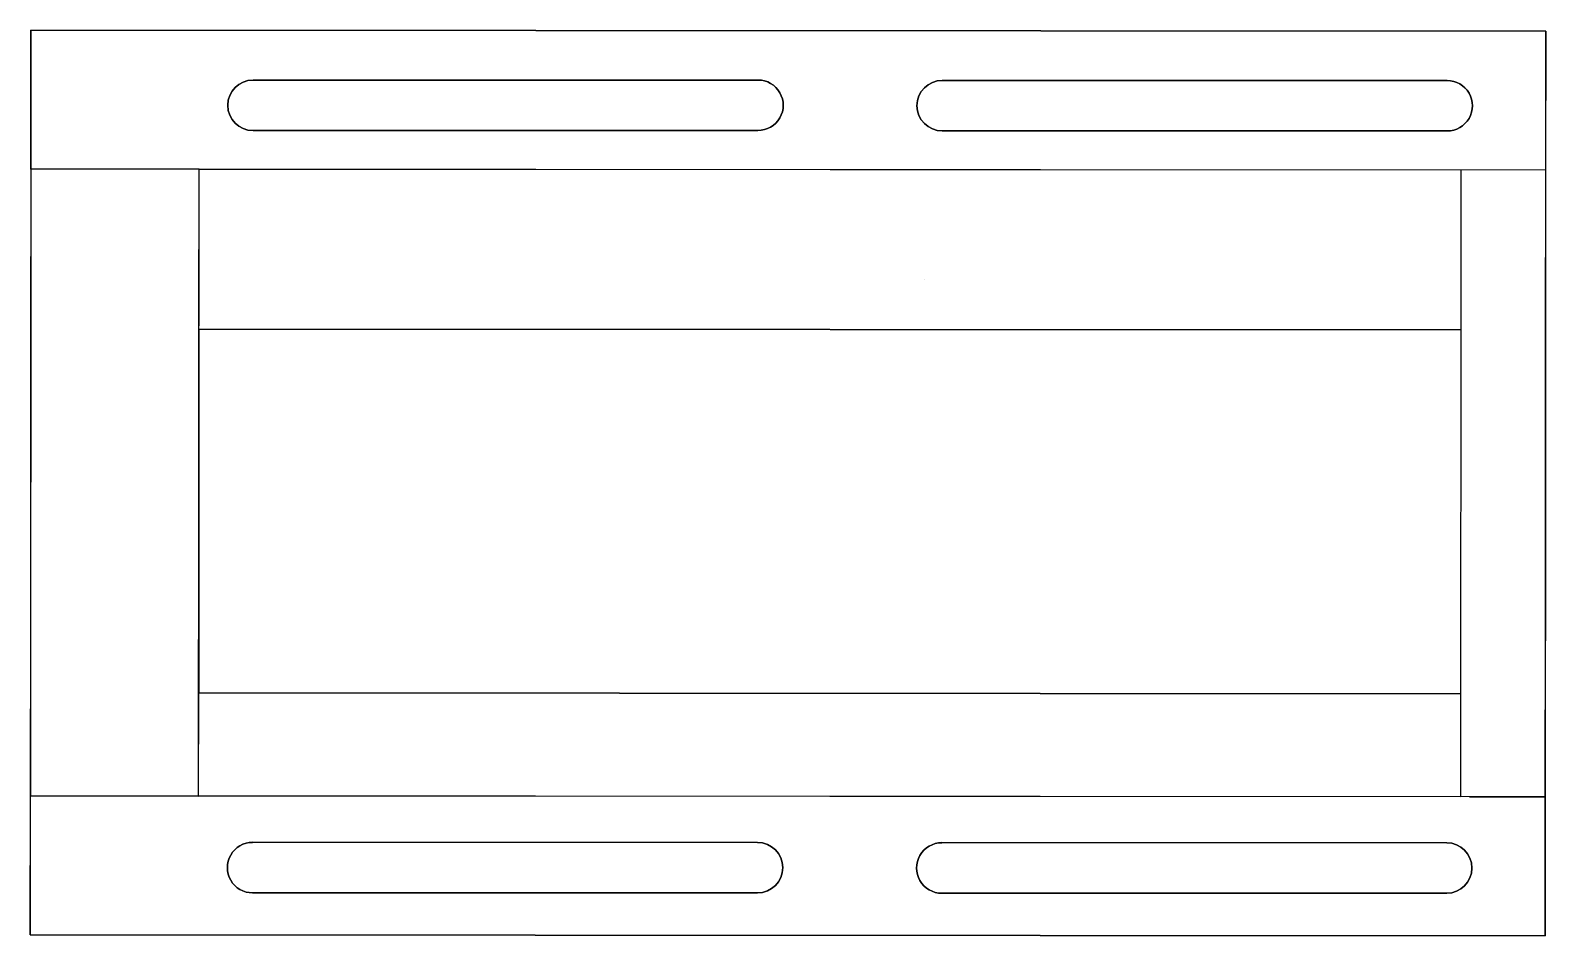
# Model space of a CAD drawing. Header units: millimetres. Extents: x -269 to 600, y 0 to 404.
# Drawn here: x 240 to 600.1, y 0 to 215.2 of the extents above; entities outside this region: 1.
import ezdxf

# ---------------------------------------------------------------- set-up
doc = ezdxf.new("R2010")
doc.units = ezdxf.units.MM

msp = doc.modelspace()

# ---------------------------------------------------------------- hatches: boundary and pattern name
at = {"extrusion": (-1, 0, 0)}
h = msp.add_hatch(dxfattribs=at)
h.set_pattern_fill('ANGLE', color=255)
h.set_pattern_definition([(0, (-114.7715, 213.9556), (0, 6.985), [5.08, -1.905]), (90, (-114.7715, 213.9556), (-6.985, 4e-16), [5.08, -1.905])])
h.paths.add_polyline_path([(-41.91, 112), (-173.47, 112), (-173.47, 64.12), (-41.91, 64.12)])
at = {"extrusion": (1, -1.22465e-16, 0)}
h = msp.add_hatch(dxfattribs=at)
h.set_pattern_fill('ANGLE', color=256)
h.set_pattern_definition([(0, (100.6095, 213.9556), (0, 6.985), [5.08, -1.905]), (90, (100.6095, 213.9556), (-6.985, 4e-16), [5.08, -1.905])])
h.paths.add_polyline_path([(173.47, 112), (41.91, 112), (41.91, 64.12), (173.47, 64.12)])

# ---------------------------------------------------------------- linework, layer by layer
for p, q in [((-269, 403.53, 1113.62), (-250.02, 403.52, 1113.62)), ((240.13, 215.21), (240, 0.21)), ((240.11, 182.21, 12), (240.13, 215.21, 12)), ((240.13, 215.21, 12), (600.13, 215, 12)), ((240.13, 215.21), (240.13, 215.21, 12)), ((600.13, 215), (240.13, 215.21)), ((600, 0), (600.13, 215)), ((600.13, 215, 12), (600.11, 182, 12)), ((600.13, 215), (600.13, 215, 12)), ((292.94, 203.39), (292.94, 203.39, 12)), ((292.94, 203.39, 12), (412.94, 203.39, 12)), ((412.94, 203.39), (292.94, 203.39)), ((412.94, 203.39), (412.94, 203.39, 12)), ((456.71, 203.29), (456.71, 203.29, 12)), ((456.71, 203.29, 12), (576.71, 203.29, 12)), ((576.71, 203.29), (456.71, 203.29)), ((576.71, 203.29), (576.71, 203.29, 12)), ((292.93, 191.39), (292.93, 191.39, 12)), ((412.93, 191.39, 12), (292.93, 191.39, 12)), ((292.93, 191.39), (412.93, 191.39)), ((412.93, 191.39), (412.93, 191.39, 12)), ((456.71, 191.29), (456.71, 191.29, 12)), ((576.71, 191.29, 12), (456.71, 191.29, 12)), ((456.71, 191.29), (576.71, 191.29)), ((576.71, 191.29), (576.71, 191.29, 12)), ((240.11, 182.21, 112), (240.02, 33.21, 112)), ((600.11, 182, 12), (240.11, 182.21, 12)), ((240.11, 182.21, 112), (240.11, 182.21, 12)), ((280.1, 182.19, 112), (240.11, 182.21, 112)), ((280.01, 33.19, 112), (280.1, 182.19, 112)), ((280.08, 144.2, 32), (280.1, 182.19, 32)), ((280.1, 182.19, 32), (580.03, 182.01, 32)), ((280.1, 182.19, 112), (280.1, 182.19, 32)), ((580.01, 144.02, 32), (580.03, 182.01, 32)), ((452.39, 155.95, 32), (452.39, 155.95, 32)), ((452.39, 155.95, 32), (452.39, 155.95, 32)), ((280.08, 144.2), (280.03, 57.69)), ((280.08, 144.2, 32), (580.01, 144.02, 32)), ((280.08, 144.2, 32), (280.08, 144.2)), ((580.01, 144.02), (280.08, 144.2)), ((579.96, 57.51, 32), (580.01, 144.02, 32)), ((579.96, 57.51), (580.01, 144.02)), ((580.01, 144.02, 32), (580.01, 144.02)), ((280.01, 33.19, 32), (280.03, 57.69, 32)), ((579.96, 57.51, 32), (280.03, 57.69, 32)), ((280.03, 57.69), (579.96, 57.51)), ((280.03, 57.69, 32), (280.03, 57.69)), ((579.94, 33.01, 32), (579.96, 57.51, 32)), ((579.96, 57.51, 32), (579.96, 57.51)), ((240, 0.21, 12), (240.02, 33.21, 12)), ((240.02, 33.21, 12), (240.02, 33.21, 112)), ((240.02, 33.21, 112), (280.01, 33.19, 112)), ((600.02, 33, 12), (240.02, 33.21, 12)), ((579.94, 33.01, 32), (280.01, 33.19, 32)), ((280.01, 33.19, 32), (280.01, 33.19, 112)), ((600.02, 33, 12), (600, 0, 12)), ((292.83, 22.18, 12), (292.83, 22.25, 12)), ((292.83, 22.25), (292.83, 22.18)), ((292.83, 22.25, 12), (292.83, 22.25)), ((292.83, 22.25, 12), (412.83, 22.18, 12)), ((412.83, 22.18), (292.83, 22.25)), ((292.83, 22.18, 12), (292.83, 22.18)), ((412.83, 22.18, 12), (412.83, 22.18)), ((576.6, 22.09), (456.61, 22.16)), ((456.61, 22.16, 12), (576.6, 22.09, 12)), ((456.61, 22.16, 12), (456.61, 22.16)), ((456.61, 22.16), (456.61, 22.09)), ((456.61, 22.09, 12), (456.61, 22.16, 12)), ((456.61, 22.09, 12), (456.61, 22.09)), ((576.6, 22.09, 12), (576.6, 22.09)), ((292.83, 10.18, 12), (292.83, 10.18)), ((412.83, 10.18, 12), (292.83, 10.18, 12)), ((292.83, 10.18), (412.83, 10.18)), ((412.83, 10.18, 12), (412.83, 10.18)), ((456.61, 10.09, 12), (456.61, 10.09)), ((456.61, 10.09), (576.6, 10.09)), ((576.6, 10.09, 12), (456.61, 10.09, 12)), ((576.6, 10.09, 12), (576.6, 10.09)), ((240, 0.21), (240, 0.21, 12)), ((600, 0, 12), (240, 0.21, 12)), ((240, 0.21), (600, 0)), ((600, 0), (600, 0, 12))]:
    msp.add_line(p, q)
at = {"extrusion": (-6.12323e-17, -1, 0)}
msp.add_circle((591.04, 88.47, -33.01), 9, dxfattribs=at)
at = {"extrusion": (-4.88931e-26, -1.15061e-16, -1)}
for centre, start, end in [((-292.93, 197.39, -12), 270.0341, 90.0341), ((-412.93, 197.39, -12), 90.0341, 270.0341), ((-456.71, 197.29, -12), 270.0341, 90.0341), ((-576.71, 197.29, -12), 90.0341, 270.0341)]:
    msp.add_arc(centre, 6, start, end, dxfattribs=at)
for centre, start, end in [((292.93, 197.39), 89.9659, 269.9659), ((412.93, 197.39), 269.9659, 89.9659), ((456.71, 197.29), 89.9659, 269.9659), ((576.71, 197.29), 269.9659, 89.9659), ((292.83, 16.18), 89.9659, 270.0341), ((412.82, 16.18), 270.0341, 89.9659), ((456.6, 16.09), 89.9659, 270.0341), ((576.6, 16.09), 270.0341, 89.9659)]:
    msp.add_arc(centre, 6, start, end)
at = {"extrusion": (1, -0.000595265, -8.87494e-17)}
msp.add_arc((102.15, 32, 600), 80.2, 0, 85.9224, dxfattribs=at)
at = {"extrusion": (1, -0.000595265, 6.84919e-20)}
msp.add_arc((113.56, 32, 600), 80.2, 94.0776, 180, dxfattribs=at)
at = {"extrusion": (6.01853e-36, -1.15061e-16, -1)}
for centre, start, end in [((-292.83, 16.18, -12), 269.9659, 90.0341), ((-412.82, 16.18, -12), 90.0341, 269.9659), ((-456.6, 16.09, -12), 269.9659, 90.0341), ((-576.6, 16.09, -12), 90.0341, 269.9659)]:
    msp.add_arc(centre, 6, start, end, dxfattribs=at)

doc.saveas('drawing.dxf')
